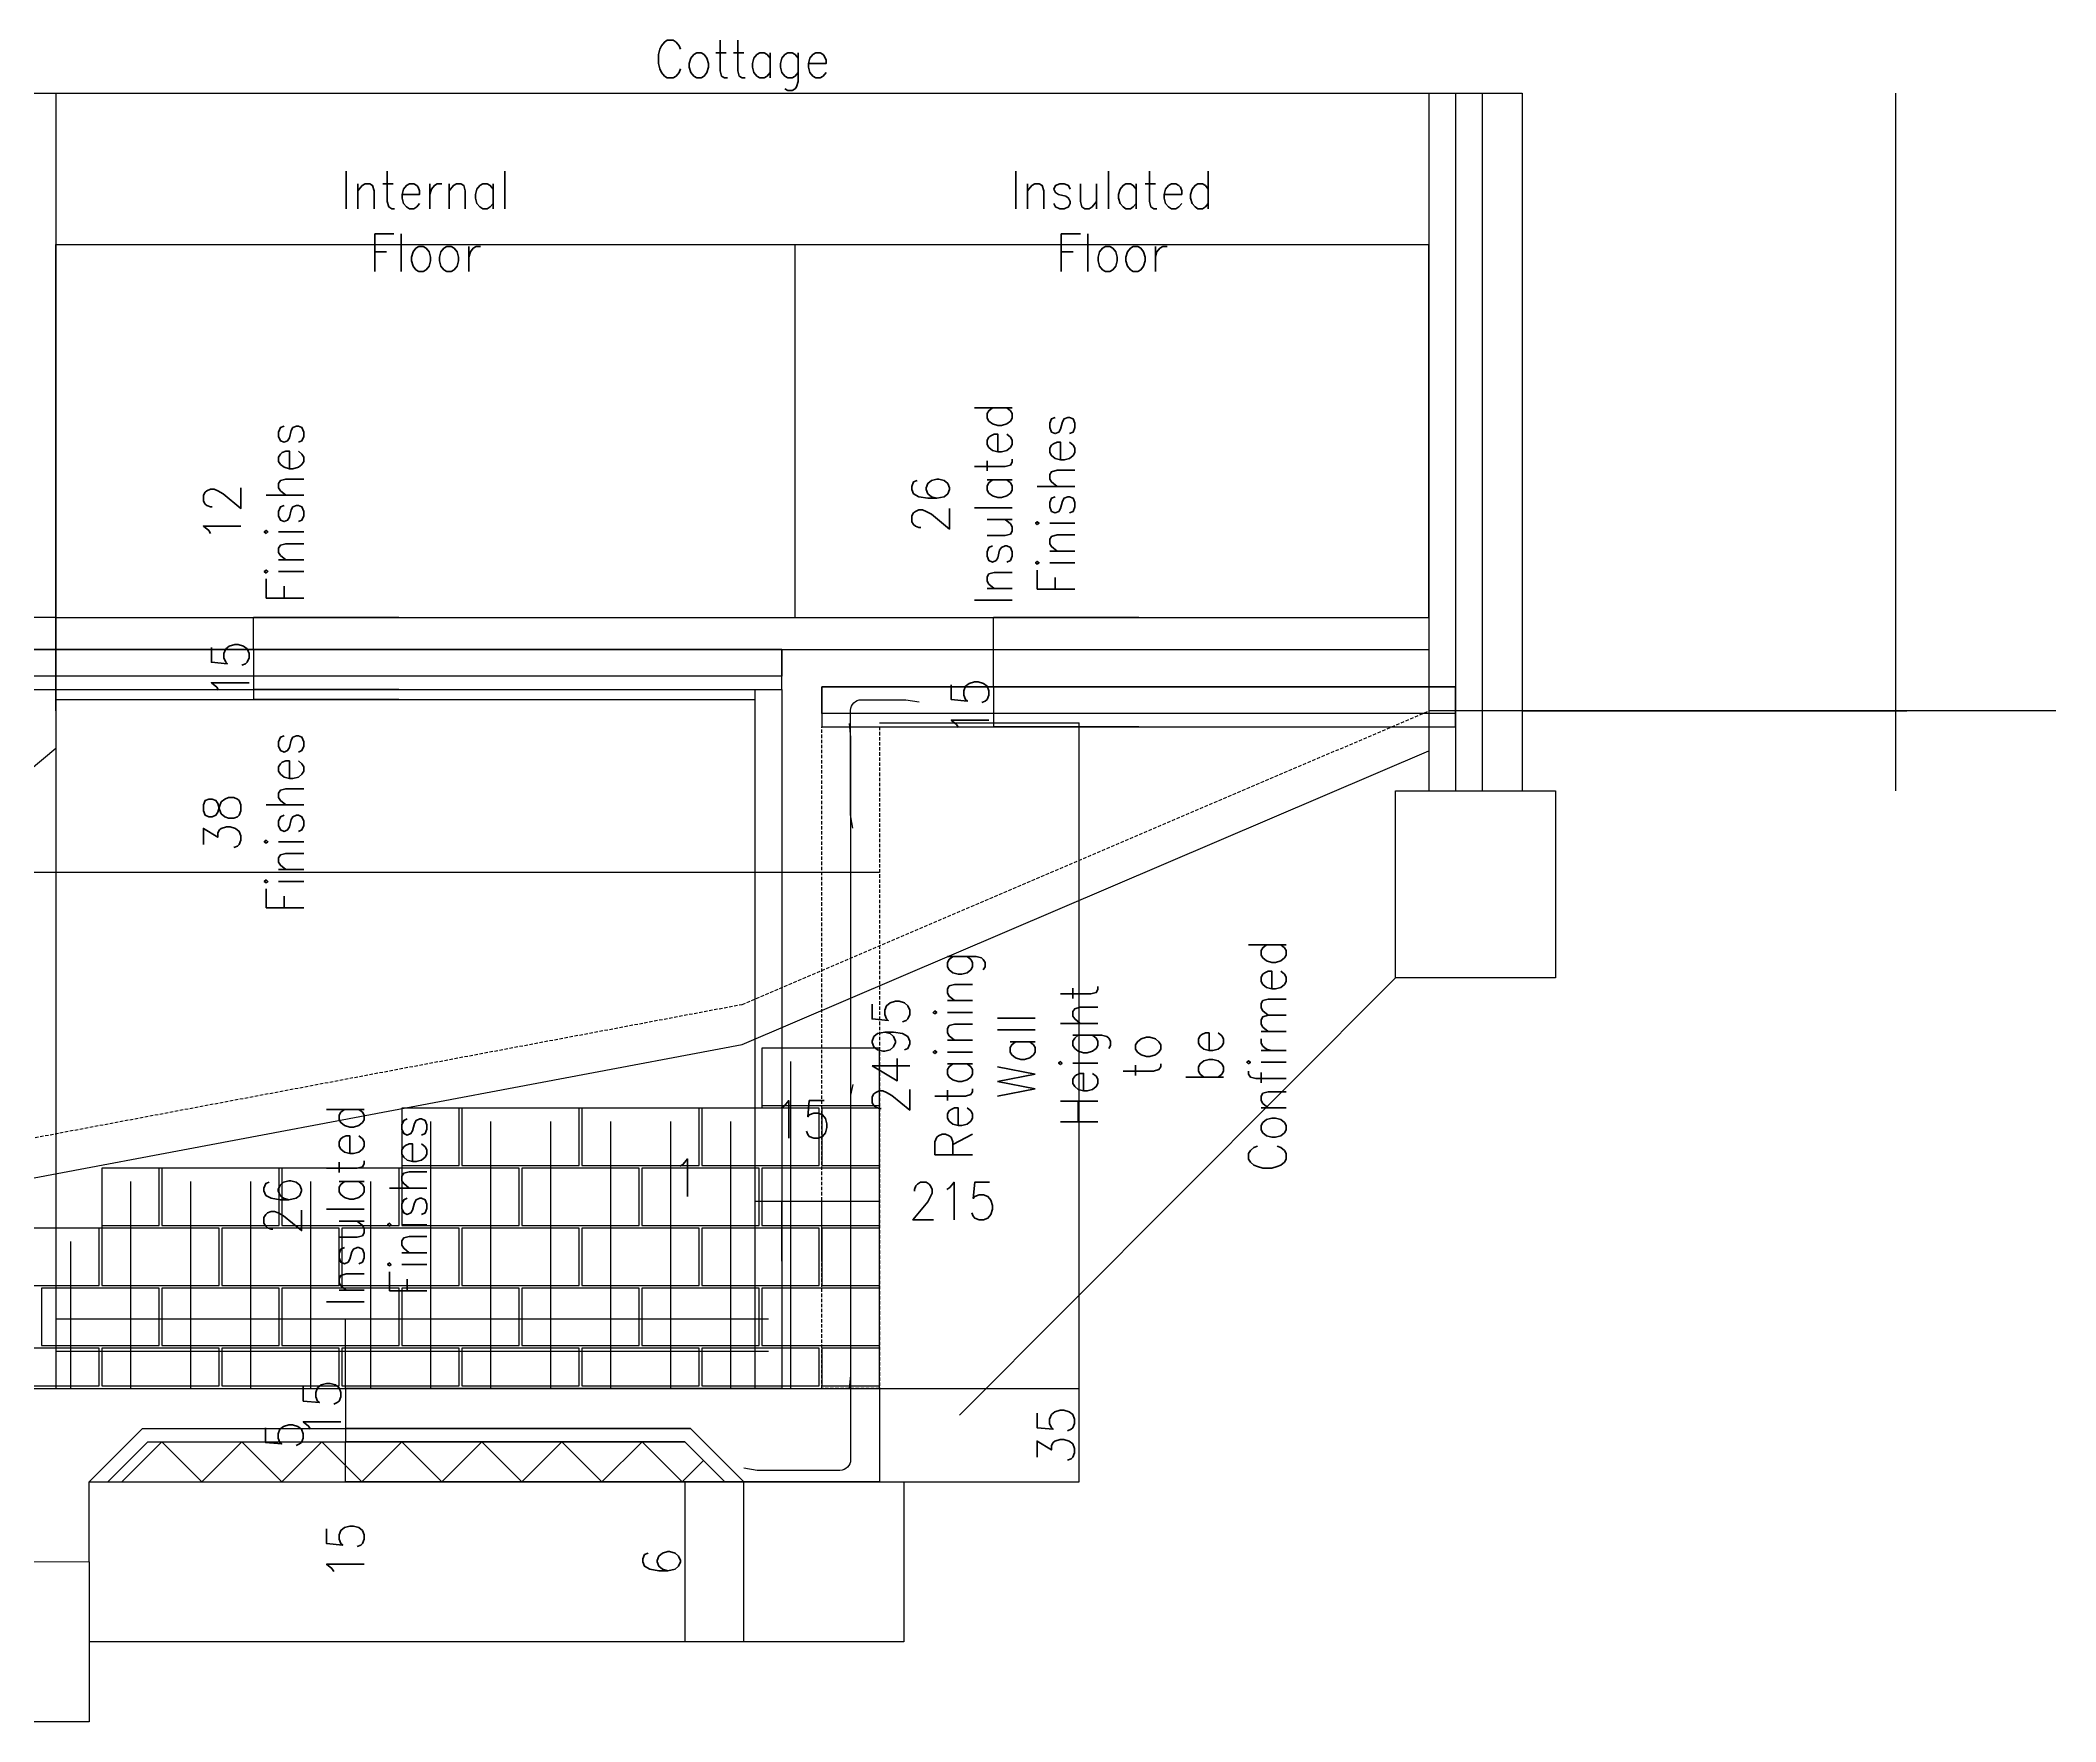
# Model space of a CAD drawing. Header units: millimetres. Extents: x 14063 to 1112248, y -41582 to 2046360.
# Drawn here: x 984094 to 991648, y 1970864 to 1977166 of the extents above; entities that cross this region are included whole.
import ezdxf

# ---------------------------------------------------------------- set-up
doc = ezdxf.new("R2010")
doc.units = ezdxf.units.MM
doc.linetypes.add('DASHED', pattern=[19.05, 12.7, -6.35])
doc.layers.get('Defpoints').update_dxf_attribs({"color": 41})
for name, color, linetype in [('CHB+00_Dims-GA', 8, 'Continuous'), ('CHB+00_Groundslab', 4, 'Continuous'), ('CHB+00_Levels', 8, 'Continuous'), ('CHB+00_Lintels Over', 9, 'Continuous'), ('CHB+00_Rebar', 1, 'Continuous'), ('CHB+00_Walls-LB Ghost', 252, 'Continuous'), ('CHB+00_Walls-Retaining', 1, 'Continuous'), ('CHB-00_Dims-Foundation', 8, 'Continuous'), ('CHB-00_External GL', 211, 'Continuous'), ('CHB-00_Foundation', 7, 'Continuous'), ('CHB-00_Party Wall Line', 1, 'Continuous')]:
    doc.layers.add(name, color=color, linetype=linetype)
doc.styles.get("Standard").update_dxf_attribs({"font": 'standard'})
doc.dimstyles.get("Standard").update_dxf_attribs({"dimscale": 0, "dimtxt": 2, "dimasz": 2.5, "dimexe": 4, "dimexo": 1.5, "dimgap": 0.75, "dimtad": 0, "dimtoh": 1, "dimdec": 0, "dimdsep": 46, "dimcen": 0.09, "dimclrd": 8, "dimclre": 8, "dimclrt": 7, "dimadec": 0, "dimazin": 0, "dimtfac": 1, "dimtdec": 4, "dimtofl": 0, "dimtmove": 0, "dimatfit": 3, "dimfxl": 1, "dimtolj": 1, "dimtzin": 0, "dimarcsym": 0})

# ---------------------------------------------------------------- blocks, each defined once
blk = doc.blocks.new('*U190')
at = {"layer": 'CHB+00_Groundslab', "color": 8}
blk.add_lwpolyline([(-150, -75), (0, 75), (150, -75)], dxfattribs=at)
blk = doc.blocks.new('*U191')
at = {"layer": 'CHB+00_Groundslab', "color": 0, "linetype": 'ByBlock', "lineweight": -2}
for p in [(0, 0), (300, 0), (600, 0), (900, 0), (1200, 0), (1500, 0), (1800, 0)]:
    blk.add_blockref('*U190', p, dxfattribs=at)
blk = doc.blocks.new('*D11')
at = {"layer": 'CHB+00_Dims-GA', "color": 8, "linetype": 'ByBlock', "lineweight": -2}
for p, q in [((987238.8, 1972112.6), (987987.9, 1972112.6)), ((987987.9, 1971762.6), (987987.9, 1972112.6)), ((987330.8, 1971762.6), (987987.9, 1971762.6))]:
    blk.add_line(p, q, dxfattribs=at)
for points in [[(987987.9, 1972112.6), (987987.9, 1972112.6), (987987.9, 1972112.6)], [(987987.9, 1971762.6), (987987.9, 1971762.6), (987987.9, 1971762.6)]]:
    blk.add_solid(points, dxfattribs=at)
at = {"layer": 'CHB+00_Dims-GA', "color": 7, "linetype": 'Continuous', "lineweight": -2, "insert": (987900.4, 1971937.6), "char_height": 141.08, "width": 11, "attachment_point": 5, "rotation": 90}
blk.add_mtext('35', dxfattribs=at)
blk = doc.blocks.new('*D112')
at = {"layer": 'CHB+00_Dims-GA', "color": 8, "linetype": 'ByBlock', "lineweight": -2}
for p, q in [((987238.8, 1974607.6), (987987.9, 1974607.6)), ((987987.9, 1972112.6), (987987.9, 1974607.6)), ((987238.8, 1972112.6), (987987.9, 1972112.6))]:
    blk.add_line(p, q, dxfattribs=at)
for points in [[(987987.9, 1974607.6), (987987.9, 1974607.6), (987987.9, 1974607.6)], [(987987.9, 1972112.6), (987987.9, 1972112.6), (987987.9, 1972112.6)]]:
    blk.add_solid(points, dxfattribs=at)
at = {"layer": 'CHB+00_Dims-GA', "color": 7, "linetype": 'Continuous', "lineweight": -2, "insert": (987987.9, 1973360.1), "char_height": 141.078, "width": 280.75, "attachment_point": 5, "rotation": 90}
blk.add_mtext('2495 Retaining Wall Height\\Xto be Confirmed', dxfattribs=at)
blk = doc.blocks.new('*D133')
at = {"layer": 'CHB+00_Dims-GA', "color": 8, "linetype": 'ByBlock', "lineweight": -2}
for p, q in [((986773.8, 1972815.1), (986873.8, 1972815.1)), ((986773.8, 1972590.1), (986773.8, 1972815.1)), ((986873.8, 1972590.1), (986873.8, 1972815.1))]:
    blk.add_line(p, q, dxfattribs=at)
for points in [[(986773.8, 1972815.1), (986773.8, 1972815.1), (986773.8, 1972815.1)], [(986873.8, 1972815.1), (986873.8, 1972815.1), (986873.8, 1972815.1)]]:
    blk.add_solid(points, dxfattribs=at)
at = {"layer": 'CHB+00_Dims-GA', "color": 7, "linetype": 'Continuous', "lineweight": -2, "insert": (986514.7, 1972902.6), "char_height": 141.1, "width": 2, "attachment_point": 5}
blk.add_mtext('1', dxfattribs=at)
blk = doc.blocks.new('*D62')
at = {"layer": 'CHB+00_Dims-GA', "color": 8, "linetype": 'ByBlock', "lineweight": -2}
for p, q in [((986873.8, 1972815.1), (987023.8, 1972815.1)), ((986873.8, 1972590.1), (986873.8, 1972815.1)), ((987023.8, 1972590.1), (987023.8, 1972815.1))]:
    blk.add_line(p, q, dxfattribs=at)
for points in [[(986873.8, 1972815.1), (986873.8, 1972815.1), (986873.8, 1972815.1)], [(987023.8, 1972815.1), (987023.8, 1972815.1), (987023.8, 1972815.1)]]:
    blk.add_solid(points, dxfattribs=at)
at = {"layer": 'CHB+00_Dims-GA', "color": 7, "linetype": 'Continuous', "lineweight": -2, "insert": (986948.8, 1973121.4), "char_height": 141.08, "width": 9, "attachment_point": 5}
blk.add_mtext('15', dxfattribs=at)
blk = doc.blocks.new('*D10')
at = {"layer": 'CHB+00_Dims-GA', "color": 8, "linetype": 'ByBlock', "lineweight": -2}
for p, q in [((987023.8, 1972815.1), (987238.8, 1972815.1)), ((987023.8, 1972590.1), (987023.8, 1972815.1)), ((987238.8, 1972590.1), (987238.8, 1972815.1))]:
    blk.add_line(p, q, dxfattribs=at)
for points in [[(987023.8, 1972815.1), (987023.8, 1972815.1), (987023.8, 1972815.1)], [(987238.8, 1972815.1), (987238.8, 1972815.1), (987238.8, 1972815.1)]]:
    blk.add_solid(points, dxfattribs=at)
at = {"layer": 'CHB+00_Dims-GA', "color": 7, "linetype": 'Continuous', "lineweight": -2, "insert": (987513.7, 1972815.1), "char_height": 141.08, "width": 16, "attachment_point": 5}
blk.add_mtext('215', dxfattribs=at)
blk = doc.blocks.new('*D159')
at = {"color": 8, "linetype": 'ByBlock', "lineweight": -2}
for p, q in [((984151.6, 1976400.3), (986923.8, 1976400.3)), ((984151.6, 1974652.6), (984151.6, 1976400.3)), ((986923.8, 1975002.6), (986923.8, 1976400.3))]:
    blk.add_line(p, q, dxfattribs=at)
for points in [[(984151.6, 1976400.3), (984151.6, 1976400.3), (984151.6, 1976400.3)], [(986923.8, 1976400.3), (986923.8, 1976400.3), (986923.8, 1976400.3)]]:
    blk.add_solid(points, dxfattribs=at)
at = {"color": 7, "linetype": 'Continuous', "lineweight": -2, "insert": (985537.7, 1976487.8), "char_height": 141.078, "width": 81.75, "attachment_point": 5}
blk.add_mtext('Internal Floor', dxfattribs=at)
blk = doc.blocks.new('*D157')
at = {"color": 8, "linetype": 'ByBlock', "lineweight": -2}
for p, q in [((986923.8, 1976400.3), (989298.3, 1976400.3)), ((986923.8, 1975002.6), (986923.8, 1976400.3)), ((989298.3, 1975002.6), (989298.3, 1976400.3))]:
    blk.add_line(p, q, dxfattribs=at)
for points in [[(986923.8, 1976400.3), (986923.8, 1976400.3), (986923.8, 1976400.3)], [(989298.3, 1976400.3), (989298.3, 1976400.3), (989298.3, 1976400.3)]]:
    blk.add_solid(points, dxfattribs=at)
at = {"color": 7, "linetype": 'Continuous', "lineweight": -2, "insert": (988111, 1976487.8), "char_height": 141.078, "width": 89.75, "attachment_point": 5}
blk.add_mtext('Insulated Floor', dxfattribs=at)
blk = doc.blocks.new('*D51')
at = {"color": 8, "linetype": 'ByBlock', "lineweight": -2}
for p, q in [((983801.6, 1976968.1), (989648.3, 1976968.1)), ((983801.6, 1976968.1), (983801.6, 1976968.1)), ((989648.3, 1976968.1), (989648.3, 1976968.1))]:
    blk.add_line(p, q, dxfattribs=at)
for points in [[(983801.6, 1976968.1), (983801.6, 1976968.1), (983801.6, 1976968.1)], [(989648.3, 1976968.1), (989648.3, 1976968.1), (989648.3, 1976968.1)]]:
    blk.add_solid(points, dxfattribs=at)
at = {"color": 7, "linetype": 'Continuous', "lineweight": -2, "insert": (986724.9, 1977072.3), "char_height": 141.08, "width": 44, "attachment_point": 5}
blk.add_mtext('Cottage', dxfattribs=at)
blk = doc.blocks.new('*D116')
at = {"layer": 'CHB+00_Dims-GA', "color": 8, "linetype": 'ByBlock', "lineweight": -2}
for p, q in [((984893, 1974882.6), (984893, 1975002.6)), ((985437.7, 1975002.6), (984893, 1975002.6)), ((985437.7, 1974882.6), (984893, 1974882.6))]:
    blk.add_line(p, q, dxfattribs=at)
for points in [[(984893, 1975002.6), (984893, 1975002.6), (984893, 1975002.6)], [(984893, 1974882.6), (984893, 1974882.6), (984893, 1974882.6)]]:
    blk.add_solid(points, dxfattribs=at)
at = {"layer": 'CHB+00_Dims-GA', "color": 7, "linetype": 'Continuous', "lineweight": -2, "insert": (984893, 1975395), "char_height": 141.078, "width": 73, "attachment_point": 5, "rotation": 90}
blk.add_mtext('12\\XFinishes', dxfattribs=at)
blk = doc.blocks.new('*D35')
at = {"layer": 'CHB+00_Dims-GA', "color": 8, "linetype": 'ByBlock', "lineweight": -2}
for p, q in [((984893, 1974882.6), (984893, 1974732.6)), ((985437.7, 1974882.6), (984893, 1974882.6)), ((985437.7, 1974732.6), (984893, 1974732.6))]:
    blk.add_line(p, q, dxfattribs=at)
for points in [[(984893, 1974882.6), (984893, 1974882.6), (984893, 1974882.6)], [(984893, 1974732.6), (984893, 1974732.6), (984893, 1974732.6)]]:
    blk.add_solid(points, dxfattribs=at)
at = {"layer": 'CHB+00_Dims-GA', "color": 7, "linetype": 'Continuous', "lineweight": -2, "insert": (984805.5, 1974807.6), "char_height": 141.08, "width": 9, "attachment_point": 5, "rotation": 90}
blk.add_mtext('15', dxfattribs=at)
blk = doc.blocks.new('*D1')
at = {"layer": 'CHB+00_Dims-GA', "color": 8, "linetype": 'ByBlock', "lineweight": -2}
for p, q in [((984893, 1974732.6), (984893, 1974695.1)), ((985437.7, 1974732.6), (984893, 1974732.6)), ((985437.7, 1974695.1), (984893, 1974695.1))]:
    blk.add_line(p, q, dxfattribs=at)
for points in [[(984893, 1974732.6), (984893, 1974732.6), (984893, 1974732.6)], [(984893, 1974695.1), (984893, 1974695.1), (984893, 1974695.1)]]:
    blk.add_solid(points, dxfattribs=at)
at = {"layer": 'CHB+00_Dims-GA', "color": 7, "linetype": 'Continuous', "lineweight": -2, "insert": (984893, 1974234), "char_height": 141.078, "width": 75, "attachment_point": 5, "rotation": 90}
blk.add_mtext('38\\XFinishes', dxfattribs=at)
blk = doc.blocks.new('*D80')
at = {"layer": 'CHB+00_Dims-GA', "color": 8, "linetype": 'ByBlock', "lineweight": -2}
for p, q in [((987666.3, 1974742.6), (987666.3, 1975002.6)), ((988211, 1975002.6), (987666.3, 1975002.6)), ((988211, 1974742.6), (987666.3, 1974742.6))]:
    blk.add_line(p, q, dxfattribs=at)
for points in [[(987666.3, 1975002.6), (987666.3, 1975002.6), (987666.3, 1975002.6)], [(987666.3, 1974742.6), (987666.3, 1974742.6), (987666.3, 1974742.6)]]:
    blk.add_solid(points, dxfattribs=at)
at = {"layer": 'CHB+00_Dims-GA', "color": 7, "linetype": 'Continuous', "lineweight": -2, "insert": (987666.3, 1975428), "char_height": 141.078, "width": 82, "attachment_point": 5, "rotation": 90}
blk.add_mtext('26\\XInsulated\\PFinishes', dxfattribs=at)
blk = doc.blocks.new('*D45')
at = {"layer": 'CHB+00_Dims-GA', "color": 8, "linetype": 'ByBlock', "lineweight": -2}
for p, q in [((987666.3, 1974742.6), (987666.3, 1974592.6)), ((988211, 1974742.6), (987666.3, 1974742.6)), ((988211, 1974592.6), (987666.3, 1974592.6))]:
    blk.add_line(p, q, dxfattribs=at)
for points in [[(987666.3, 1974742.6), (987666.3, 1974742.6), (987666.3, 1974742.6)], [(987666.3, 1974592.6), (987666.3, 1974592.6), (987666.3, 1974592.6)]]:
    blk.add_solid(points, dxfattribs=at)
at = {"layer": 'CHB+00_Dims-GA', "color": 7, "linetype": 'Continuous', "lineweight": -2, "insert": (987578.8, 1974667.6), "char_height": 141.08, "width": 9, "attachment_point": 5, "rotation": 90}
blk.add_mtext('15', dxfattribs=at)
blk = doc.blocks.new('*D131')
at = {"layer": 'CHB+00_Dims-GA', "color": 8, "linetype": 'ByBlock', "lineweight": -2}
for p, q in [((985237.5, 1972112.6), (985237.5, 1972372.6)), ((986823.8, 1972372.6), (985237.5, 1972372.6)), ((986823.8, 1972112.6), (985237.5, 1972112.6))]:
    blk.add_line(p, q, dxfattribs=at)
for points in [[(985237.5, 1972372.6), (985237.5, 1972372.6), (985237.5, 1972372.6)], [(985237.5, 1972112.6), (985237.5, 1972112.6), (985237.5, 1972112.6)]]:
    blk.add_solid(points, dxfattribs=at)
at = {"layer": 'CHB+00_Dims-GA', "color": 7, "linetype": 'Continuous', "lineweight": -2, "insert": (985237.5, 1972798), "char_height": 141.078, "width": 82, "attachment_point": 5, "rotation": 90}
blk.add_mtext('26\\XInsulated\\PFinishes', dxfattribs=at)
blk = doc.blocks.new('*D13')
at = {"layer": 'CHB+00_Dims-GA', "color": 8, "linetype": 'ByBlock', "lineweight": -2}
for p, q in [((985237.5, 1972112.6), (985237.5, 1971962.6)), ((986823.8, 1972112.6), (985237.5, 1972112.6)), ((986530.8, 1971962.6), (985237.5, 1971962.6))]:
    blk.add_line(p, q, dxfattribs=at)
for points in [[(985237.5, 1972112.6), (985237.5, 1972112.6), (985237.5, 1972112.6)], [(985237.5, 1971962.6), (985237.5, 1971962.6), (985237.5, 1971962.6)]]:
    blk.add_solid(points, dxfattribs=at)
at = {"layer": 'CHB+00_Dims-GA', "color": 7, "linetype": 'Continuous', "lineweight": -2, "insert": (985150, 1972037.6), "char_height": 141.08, "width": 9, "attachment_point": 5, "rotation": 90}
blk.add_mtext('15', dxfattribs=at)
blk = doc.blocks.new('*D139')
at = {"layer": 'CHB+00_Dims-GA', "color": 8, "linetype": 'ByBlock', "lineweight": -2}
for p, q in [((985237.5, 1971762.6), (985237.5, 1971912.6)), ((986510, 1971912.6), (985237.5, 1971912.6)), ((986730.8, 1971762.6), (985237.5, 1971762.6))]:
    blk.add_line(p, q, dxfattribs=at)
for points in [[(985237.5, 1971912.6), (985237.5, 1971912.6), (985237.5, 1971912.6)], [(985237.5, 1971762.6), (985237.5, 1971762.6), (985237.5, 1971762.6)]]:
    blk.add_solid(points, dxfattribs=at)
at = {"layer": 'CHB+00_Dims-GA', "color": 7, "linetype": 'Continuous', "lineweight": -2, "insert": (985237.5, 1971503.5), "char_height": 141.08, "width": 9, "attachment_point": 5, "rotation": 90}
blk.add_mtext('15', dxfattribs=at)
blk = doc.blocks.new('*D113')
at = {"layer": 'CHB+00_Dims-GA', "color": 8, "linetype": 'ByBlock', "lineweight": -2}
for p, q in [((985237.5, 1971962.6), (985237.5, 1971912.6)), ((986530.8, 1971962.6), (985237.5, 1971962.6)), ((986510, 1971912.6), (985237.5, 1971912.6))]:
    blk.add_line(p, q, dxfattribs=at)
for points in [[(985237.5, 1971962.6), (985237.5, 1971962.6), (985237.5, 1971962.6)], [(985237.5, 1971912.6), (985237.5, 1971912.6), (985237.5, 1971912.6)]]:
    blk.add_solid(points, dxfattribs=at)
at = {"layer": 'CHB+00_Dims-GA', "color": 7, "linetype": 'Continuous', "lineweight": -2, "insert": (985008.7, 1971937.6), "char_height": 141.1, "width": 4, "attachment_point": 5, "rotation": 90}
blk.add_mtext('5', dxfattribs=at)
blk = doc.blocks.new('*D104')
at = {"layer": 'CHB+00_Dims-GA', "color": 8, "linetype": 'ByBlock', "lineweight": -2}
for p, q in [((983491.1, 1975002.6), (983491.1, 1974652.6)), ((984151.6, 1975002.6), (983491.1, 1975002.6)), ((983801.6, 1974652.6), (983491.1, 1974652.6))]:
    blk.add_line(p, q, dxfattribs=at)
for points in [[(983491.1, 1975002.6), (983491.1, 1975002.6), (983491.1, 1975002.6)], [(983491.1, 1974652.6), (983491.1, 1974652.6), (983491.1, 1974652.6)]]:
    blk.add_solid(points, dxfattribs=at)
at = {"layer": 'CHB+00_Dims-GA', "color": 7, "linetype": 'Continuous', "lineweight": -2, "insert": (983403.6, 1974827.6), "char_height": 141.08, "width": 11, "attachment_point": 5, "rotation": 90}
blk.add_mtext('35', dxfattribs=at)
blk = doc.blocks.new('*D134')
at = {"layer": 'CHB+00_Dims-GA', "color": 8, "linetype": 'ByBlock', "lineweight": -2}
for p, q in [((986510, 1971762.6), (986510, 1971162.6)), ((986730.8, 1971762.6), (986510, 1971762.6)), ((986730.8, 1971162.6), (986510, 1971162.6))]:
    blk.add_line(p, q, dxfattribs=at)
for points in [[(986510, 1971762.6), (986510, 1971762.6), (986510, 1971762.6)], [(986510, 1971162.6), (986510, 1971162.6), (986510, 1971162.6)]]:
    blk.add_solid(points, dxfattribs=at)
at = {"layer": 'CHB+00_Dims-GA', "color": 7, "linetype": 'Continuous', "lineweight": -2, "insert": (986422.5, 1971462.6), "char_height": 141.1, "width": 4, "attachment_point": 5, "rotation": 90}
blk.add_mtext('6', dxfattribs=at)

msp = doc.modelspace()

# ---------------------------------------------------------------- linework, layer by layer
at = {"layer": 'CHB+00_Groundslab'}
for points in [[(984051.6, 1972112.6), (987238.8, 1972112.6), (987238.8, 1971762.6)], [(981558.1, 1971163.6), (981965.6, 1971163.6), (981965.6, 1971463.6), (982165.6, 1971663.6), (983476.6, 1971663.6), (983676.6, 1971463.6), (984276.6, 1971463.4), (984276.6, 1971762.6), (984476.6, 1971962.6), (986530.8, 1971962.6), (986730.8, 1971762.6), (987238.8, 1971762.6)]]:
    msp.add_lwpolyline(points, dxfattribs=at)
at = {"layer": 'CHB+00_Groundslab', "color": 8}
for points in [[(984276.6, 1971762.6), (984347.3, 1971762.6), (984497.3, 1971912.6), (986510, 1971912.6), (986660, 1971762.6), (986660, 1971762.6)], [(986499.2, 1971762.6), (986579.6, 1971843)]]:
    msp.add_lwpolyline(points, dxfattribs=at)
at = {"layer": 'CHB+00_Groundslab', "color": 3, "linetype": 'Continuous'}
msp.add_lwpolyline([(987238.8, 1971762.6), (986730.8, 1971762.6), (986530.8, 1971962.6)], dxfattribs=at)
at = {"layer": 'CHB+00_Groundslab', "color": 7}
msp.add_lwpolyline([(984276.6, 1971762.6), (986755.8, 1971762.6)], dxfattribs=at)
at = {"layer": 'CHB+00_Levels', "linetype": 'Continuous'}
msp.add_line((986873.8, 1974882.6), (989298.3, 1974882.6), dxfattribs=at)
for points in [[(984151.6, 1975002.6), (989298.3, 1975002.6)], [(984151.6, 1974695.1), (986773.8, 1974695.1)], [(983801.6, 1974345.1), (983951.6, 1974345.1), (984151.6, 1974513)], [(984151.6, 1972373.6), (986823.8, 1972373.6)], [(984151.6, 1972252.6), (986823.8, 1972252.6)]]:
    msp.add_lwpolyline(points, dxfattribs=at)
at = {"layer": 'CHB+00_Levels', "color": 3, "linetype": 'Continuous'}
msp.add_lwpolyline([(989648.3, 1974652.6), (991090, 1974652.6)], dxfattribs=at)
at = {"layer": 'CHB+00_Lintels Over', "linetype": 'Continuous'}
for points in [[(983951.6, 1974732.6), (986873.8, 1974732.6), (986873.8, 1974882.6), (983951.6, 1974882.6)], [(987023.8, 1974592.6), (989398.3, 1974592.6), (989398.3, 1974742.6), (987023.8, 1974742.6)], [(987023.8, 1974742.6), (989398.3, 1974742.6), (989398.3, 1974642.6), (987023.8, 1974642.6)]]:
    msp.add_lwpolyline(points, close=True, dxfattribs=at)
msp.add_lwpolyline([(983951.6, 1974882.6), (986873.8, 1974882.6), (986873.8, 1974782.6), (983951.6, 1974782.6)], dxfattribs=at)
at = {"layer": 'CHB+00_Rebar'}
for points in [[(987139.3, 1974212.8), (987131.3, 1974262.8), (987131.2, 1974654.6, -0.414214), (987171.1, 1974694.6), (987338.7, 1974694.6), (987388.7, 1974686.6)], [(987139.3, 1973252.4), (987131.3, 1973212.4), (987131.3, 1972347.4), (987131.3, 1971845.6, -0.414214), (987091.3, 1971805.6), (986780.8, 1971805.6), (986730.8, 1971813.6)]]:
    msp.add_lwpolyline(points, format="xyb", dxfattribs=at)
at = {"layer": 'CHB+00_Rebar', "color": 7}
msp.add_lwpolyline([(987125.7, 1974604.9), (987131.3, 1974552.6), (987131.3, 1972162.6), (987125.3, 1972112.6)], dxfattribs=at)
at = {"layer": 'CHB+00_Rebar', "linetype": 'Continuous'}
for points in [[(986906.3, 1973338.6), (986906.3, 1972112.6)], [(987131.3, 1973338.6), (987131.3, 1972112.6)], [(985556.3, 1973113.6), (985556.3, 1972112.6)], [(985781.3, 1973113.6), (985781.3, 1972112.6)], [(986006.3, 1973113.6), (986006.3, 1972112.6)], [(986231.3, 1973113.6), (986231.3, 1972112.6)], [(986456.3, 1973113.6), (986456.3, 1972112.6)], [(986681.3, 1973113.6), (986681.3, 1972112.6)], [(984431.3, 1972888.6), (984431.3, 1972112.6)], [(984656.3, 1972888.6), (984656.3, 1972112.6)], [(984881.3, 1972888.6), (984881.3, 1972112.6)], [(985106.3, 1972888.6), (985106.3, 1972112.6)], [(985331.3, 1972888.6), (985331.3, 1972112.6)], [(984206.3, 1972663.6), (984206.3, 1972112.6)]]:
    msp.add_lwpolyline(points, dxfattribs=at)
at = {"layer": 'CHB+00_Walls-LB Ghost'}
msp.add_lwpolyline([(986873.8, 1972112.6), (986773.8, 1972112.6), (986773.8, 1974732.6), (986873.8, 1974732.6)], close=True, dxfattribs=at)
at = {"layer": 'CHB+00_Walls-Retaining', "linetype": 'DASHED'}
msp.add_lwpolyline([(987238.8, 1972112.6), (987023.8, 1972112.6), (987023.8, 1974592.6), (987238.8, 1974592.6)], close=True, dxfattribs=at)
at = {"layer": 'CHB+00_Walls-Retaining', "linetype": 'Continuous'}
msp.add_lwpolyline([(987238.8, 1972112.6), (987238.8, 1973388.6), (986798.8, 1973388.6), (986798.8, 1973163.6), (985448.8, 1973163.6), (985448.8, 1972938.6), (984323.8, 1972938.6), (984323.8, 1972713.6), (982973.8, 1972713.6), (982973.8, 1972488.6), (981848.8, 1972488.6), (981848.8, 1972263.6), (980723.8, 1972263.6), (980723.8, 1972038.6), (979373.8, 1972038.6), (979373.8, 1971813.6), (978248.8, 1971813.6), (978248.8, 1971513.6)], dxfattribs=at)
at = {"layer": 'CHB-00_Dims-Foundation', "color": 252, "linetype": 'Continuous'}
for p, q in [((984151.6, 1976968.1), (984151.6, 1972112.6)), ((989298.3, 1976968.1), (989298.3, 1974352.6)), ((989398.3, 1976968.1), (989398.3, 1974352.6)), ((989498.3, 1976968.1), (989498.3, 1974352.6)), ((989648.3, 1976968.1), (989648.3, 1974352.6)), ((991048.3, 1976968.1), (991048.3, 1974352.6))]:
    msp.add_line(p, q, dxfattribs=at)
at = {"layer": 'CHB-00_External GL', "linetype": 'DASHED'}
msp.add_lwpolyline([(975840.6, 1971552.6), (981415.6, 1972552.6), (986724.9, 1973552.6), (989298.3, 1974652.6)], dxfattribs=at)
at = {"layer": 'CHB-00_External GL', "linetype": 'Continuous'}
msp.add_lwpolyline([(991648.3, 1974652.6), (989298.3, 1974652.6)], dxfattribs=at)
at = {"layer": 'CHB-00_Foundation'}
for points in [[(989173.3, 1974352.6), (989773.3, 1974352.6), (989773.3, 1973652.2), (989173.3, 1973652.2)], [(986730.8, 1971762.6), (987330.8, 1971762.6), (987330.8, 1971162.6), (986730.8, 1971162.6)], [(983676.6, 1971463.6), (984276.6, 1971463.4), (984276.6, 1970863.6), (983676.6, 1970863.6)]]:
    msp.add_lwpolyline(points, close=True, dxfattribs=at)
at = {"layer": 'CHB-00_Foundation', "color": 8}
msp.add_lwpolyline([(986730.8, 1971162.6), (984276.6, 1971162.6)], dxfattribs=at)
at = {"layer": 'CHB-00_Party Wall Line', "color": 252, "linetype": 'Continuous'}
for points in [[(986798.8, 1973173.6), (987238.8, 1973173.6), (987238.8, 1973388.6), (986798.8, 1973388.6)], [(985448.8, 1972948.6), (985663.8, 1972948.6), (985663.8, 1973163.6), (985448.8, 1973163.6)], [(985673.8, 1972948.6), (986113.8, 1972948.6), (986113.8, 1973163.6), (985673.8, 1973163.6)], [(986123.8, 1972948.6), (986563.8, 1972948.6), (986563.8, 1973163.6), (986123.8, 1973163.6)], [(986573.8, 1972948.6), (987013.8, 1972948.6), (987013.8, 1973163.6), (986573.8, 1973163.6)], [(987023.8, 1972948.6), (987238.8, 1972948.6), (987238.8, 1973163.6), (987023.8, 1973163.6)], [(984323.8, 1972723.6), (984538.8, 1972723.6), (984538.8, 1972938.6), (984323.8, 1972938.6)], [(984548.8, 1972723.6), (984988.8, 1972723.6), (984988.8, 1972938.6), (984548.8, 1972938.6)], [(984998.8, 1972723.6), (985438.8, 1972723.6), (985438.8, 1972938.6), (984998.8, 1972938.6)], [(985448.8, 1972723.6), (985888.8, 1972723.6), (985888.8, 1972938.6), (985448.8, 1972938.6)], [(985898.8, 1972723.6), (986338.8, 1972723.6), (986338.8, 1972938.6), (985898.8, 1972938.6)], [(986348.8, 1972723.6), (986788.8, 1972723.6), (986788.8, 1972938.6), (986348.8, 1972938.6)], [(986798.8, 1972723.6), (987238.8, 1972723.6), (987238.8, 1972938.6), (986798.8, 1972938.6)], [(983873.8, 1972498.6), (984313.8, 1972498.6), (984313.8, 1972713.6), (983873.8, 1972713.6)], [(984323.8, 1972498.6), (984763.8, 1972498.6), (984763.8, 1972713.6), (984323.8, 1972713.6)], [(984773.8, 1972498.6), (985213.8, 1972498.6), (985213.8, 1972713.6), (984773.8, 1972713.6)], [(985223.8, 1972498.6), (985663.8, 1972498.6), (985663.8, 1972713.6), (985223.8, 1972713.6)], [(985673.8, 1972498.6), (986113.8, 1972498.6), (986113.8, 1972713.6), (985673.8, 1972713.6)], [(986123.8, 1972498.6), (986563.8, 1972498.6), (986563.8, 1972713.6), (986123.8, 1972713.6)], [(986573.8, 1972498.6), (987013.8, 1972498.6), (987013.8, 1972713.6), (986573.8, 1972713.6)], [(987023.8, 1972498.6), (987238.8, 1972498.6), (987238.8, 1972713.6), (987023.8, 1972713.6)], [(984098.8, 1972273.6), (984538.8, 1972273.6), (984538.8, 1972488.6), (984098.8, 1972488.6)], [(984548.8, 1972273.6), (984988.8, 1972273.6), (984988.8, 1972488.6), (984548.8, 1972488.6)], [(984998.8, 1972273.6), (985438.8, 1972273.6), (985438.8, 1972488.6), (984998.8, 1972488.6)], [(985448.8, 1972273.6), (985888.8, 1972273.6), (985888.8, 1972488.6), (985448.8, 1972488.6)], [(985898.8, 1972273.6), (986338.8, 1972273.6), (986338.8, 1972488.6), (985898.8, 1972488.6)], [(986348.8, 1972273.6), (986788.8, 1972273.6), (986788.8, 1972488.6), (986348.8, 1972488.6)], [(986798.8, 1972273.6), (987238.8, 1972273.6), (987238.8, 1972488.6), (986798.8, 1972488.6)], [(983873.8, 1972048.6), (984041.6, 1972048.6), (984041.6, 1972122.6), (984313.8, 1972122.6), (984313.8, 1972263.6), (983873.8, 1972263.6)], [(984323.8, 1972122.6), (984763.8, 1972122.6), (984763.8, 1972263.6), (984323.8, 1972263.6)], [(984773.8, 1972122.6), (985213.8, 1972122.6), (985213.8, 1972263.6), (984773.8, 1972263.6)], [(985223.8, 1972122.6), (985663.8, 1972122.6), (985663.8, 1972263.6), (985223.8, 1972263.6)], [(985673.8, 1972122.6), (986113.8, 1972122.6), (986113.8, 1972263.6), (985673.8, 1972263.6)], [(986123.8, 1972122.6), (986563.8, 1972122.6), (986563.8, 1972263.6), (986123.8, 1972263.6)], [(986573.8, 1972122.6), (987013.8, 1972122.6), (987013.8, 1972263.6), (986573.8, 1972263.6)], [(987023.8, 1972122.6), (987238.8, 1972122.6), (987238.8, 1972263.6), (987023.8, 1972263.6)]]:
    msp.add_lwpolyline(points, close=True, dxfattribs=at)
at = {"layer": 'Defpoints', "linetype": 'Continuous'}
msp.add_line((987538.8, 1972012.6), (989173.3, 1973652.2), dxfattribs=at)
msp.add_lwpolyline([(975840.6, 1971402.6), (981415.6, 1972402.6), (986724.9, 1973402.6), (989298.3, 1974502.6)], dxfattribs=at)
at = {"layer": 'Defpoints'}
msp.add_lwpolyline([(984051.6, 1974047.6), (987238.8, 1974047.6)], dxfattribs=at)

# ---------------------------------------------------------------- block references
at = {"layer": 'CHB+00_Groundslab', "color": 8}
msp.add_blockref('*U191', (984549.2, 1971837.6), dxfattribs=at)

# ---------------------------------------------------------------- dimensions: what is measured, and where the dimension line sits
at = {"color": 3, "linetype": 'Continuous'}
for base, p1, p2, text, picture, middle in [((989648.3, 1976968.1), (983801.6, 1976968.1), (989648.3, 1976968.1), 'Cottage', '*D51', (986724.9, 1977072.3)), ((986923.8, 1976400.3), (984151.6, 1974652.6), (986923.8, 1975002.6), 'Internal Floor', '*D159', (985537.7, 1976487.8)), ((989298.3, 1976400.3), (986923.8, 1975002.6), (989298.3, 1975002.6), 'Insulated Floor', '*D157', (988111, 1976487.8))]:
    dim = msp.add_linear_dim(base=base, p1=p1, p2=p2, text=text, dimstyle='Standard', dxfattribs=at)
    dim.commit()
    dim.dimension.update_dxf_attribs({"geometry": picture, "text_midpoint": middle})
at = {"layer": 'CHB+00_Dims-GA'}
for base, p1, p2, angle, text, picture, middle in [((987666.3, 1975002.6), (988211, 1974742.6), (988211, 1975002.6), 90, '<>\\XInsulated\\PFinishes', '*D80', (987666.3, 1975428)), ((984893, 1975002.6), (985437.7, 1974882.6), (985437.7, 1975002.6), 90, '<>\\XFinishes', '*D116', (984893, 1975395)), ((984892.9625658, 1974695.1024468), (985437.6696334, 1974732.6024468), (985437.6696334, 1974695.1024468), 270, '<>\\XFinishes', '*D1', (984892.9625658, 1974177.727587)), ((987987.9, 1974607.6), (987238.8, 1972112.6), (987238.8, 1974607.6), 90, '<> Retaining Wall Height\\Xto be Confirmed', '*D112', (987987.9, 1973360.1)), ((985237.5, 1972372.6), (986823.8, 1972112.6), (986823.8, 1972372.6), 90, '<>\\XInsulated\\PFinishes', '*D131', (985237.5, 1972798))]:
    dim = msp.add_linear_dim(base=base, p1=p1, p2=p2, angle=angle, text=text, dimstyle='Standard', dxfattribs=at)
    dim.commit()
    dim.dimension.update_dxf_attribs({"geometry": picture, "text_midpoint": middle})
at = {"layer": 'CHB+00_Dims-GA', "linetype": 'Continuous'}
dim = msp.add_linear_dim(base=(983491.1, 1974652.6), p1=(984151.6, 1975002.6), p2=(983801.6, 1974652.6), angle=90, dimstyle='Standard', dxfattribs=at)
dim.commit()
dim.dimension.update_dxf_attribs({"geometry": '*D104', "text_midpoint": (983403.6, 1974827.6)})
at = {"layer": 'CHB+00_Dims-GA'}
for base, p1, p2, picture, middle in [((984893, 1974732.6), (985437.7, 1974882.6), (985437.7, 1974732.6), '*D35', (984805.5, 1974807.6)), ((987666.3, 1974592.6), (988211, 1974742.6), (988211, 1974592.6), '*D45', (987578.8, 1974667.6)), ((985237.5, 1971962.6), (986823.8, 1972112.6), (986530.8, 1971962.6), '*D13', (985150, 1972037.6)), ((987987.9, 1972112.6), (987330.8, 1971762.6), (987238.8, 1972112.6), '*D11', (987900.4, 1971937.6)), ((985237.5, 1971912.6), (986530.8, 1971962.6), (986510, 1971912.6), '*D113', (985008.7, 1971937.6)), ((985237.5, 1971912.6), (986730.8, 1971762.6), (986510, 1971912.6), '*D139', (985237.5, 1971503.5)), ((986510, 1971162.6), (986730.8, 1971762.6), (986730.8, 1971162.6), '*D134', (986422.5, 1971462.6))]:
    dim = msp.add_linear_dim(base=base, p1=p1, p2=p2, angle=90, dimstyle='Standard', dxfattribs=at)
    dim.commit()
    dim.dimension.update_dxf_attribs({"geometry": picture, "text_midpoint": middle})
at = {"layer": 'CHB+00_Dims-GA', "color": 8}
for base, p1, p2, picture, middle in [((987023.8, 1972815.1), (986873.8, 1972590.1), (987023.8, 1972590.1), '*D62', (986948.8, 1973121.4)), ((986873.8, 1972815.1), (986773.8, 1972590.1), (986873.8, 1972590.1), '*D133', (986514.7, 1972902.6)), ((987238.8, 1972815.1), (987023.8, 1972590.1), (987238.8, 1972590.1), '*D10', (987513.7, 1972815.1))]:
    dim = msp.add_linear_dim(base=base, p1=p1, p2=p2, dimstyle='Standard', dxfattribs=at)
    dim.commit()
    dim.dimension.update_dxf_attribs({"geometry": picture, "text_midpoint": middle})

doc.saveas('drawing.dxf')
